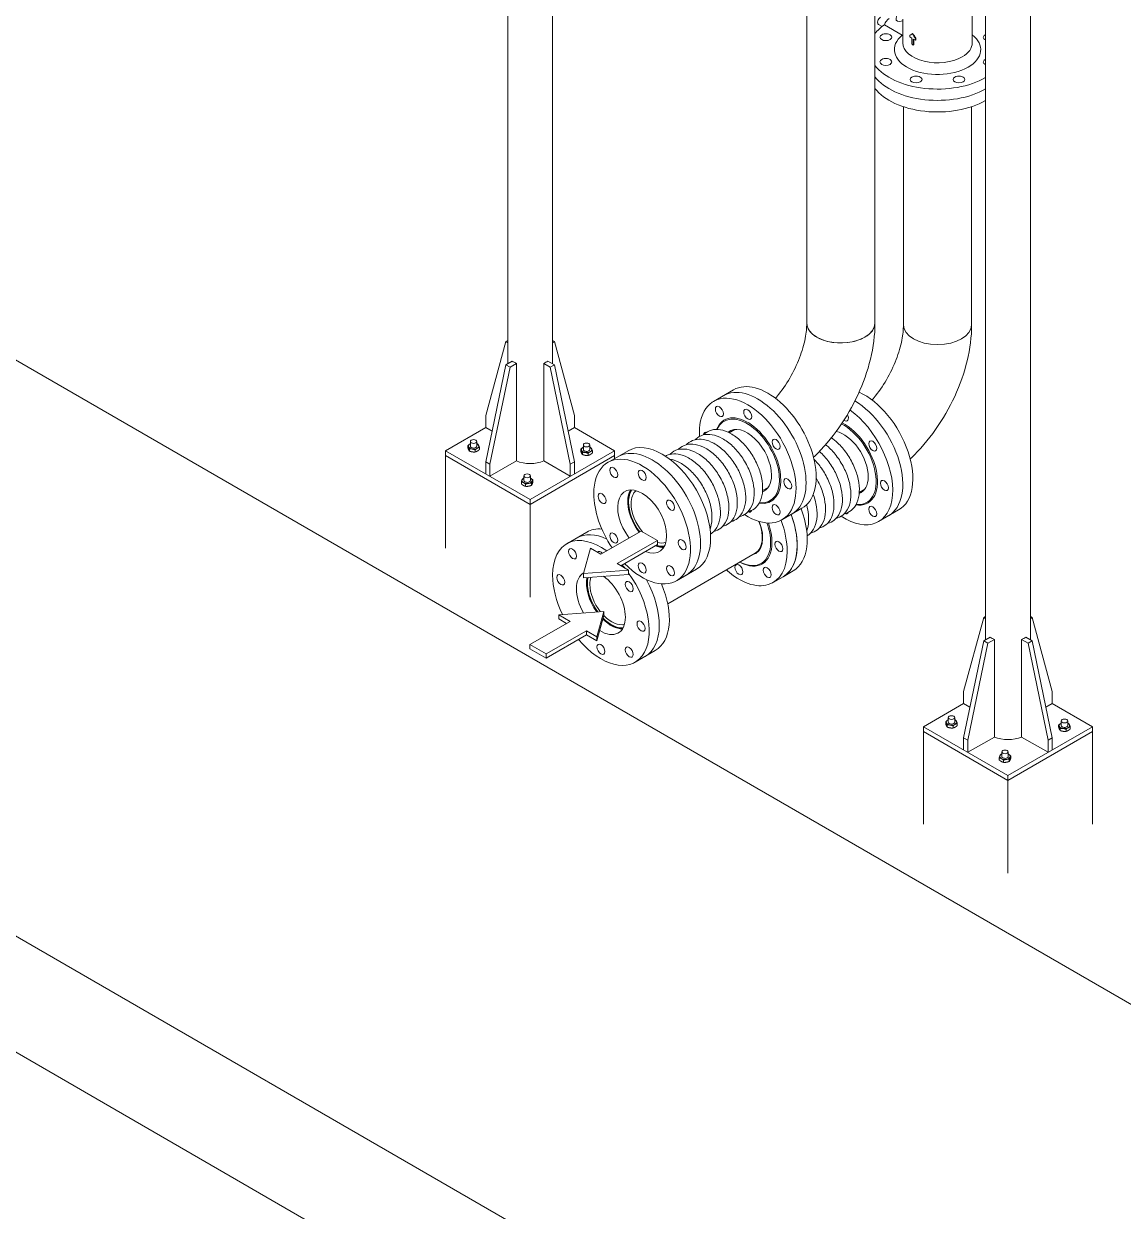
# Model space of a CAD drawing. Header units: millimetres. Extents: x -312439 to 477422, y -331570 to 212570.
# Drawn here: x 412781 to 413909, y 105990 to 107208 of the extents above; entities that cross this region are included whole.
import ezdxf

# ---------------------------------------------------------------- set-up
doc = ezdxf.new("R2010")
doc.units = ezdxf.units.MM

msp = doc.modelspace()

# ---------------------------------------------------------------- linework, layer by layer
at = {"color": 0, "linetype": 'Continuous', "lineweight": 0, "extrusion": (8.40036e-17, 0.816497, 0.57735)}
for p, q in [((411224.437, 107756.804), (414386.52, 105931.175)), ((413323.317, 107695.964), (413323.317, 106859.33)), ((413277.387, 107669.446), (413277.387, 106859.33)), ((413813.49, 107412.962), (413813.49, 106576.328)), ((413767.56, 107386.444), (413767.56, 106576.328)), ((413584.114, 107347.725), (413584.114, 106900.811)), ((413654.112, 107347.725), (413654.112, 106900.811)), ((413753.975, 107188.406), (413753.975, 107230.929)), ((413682.58, 107188.406), (413682.58, 107212.682)), ((413657.722, 107207.24), (413661.443, 107205.091)), ((413663.733, 107206.82), (413682.152, 107196.186)), ((413690.375, 107196.275), (413689.922, 107196.013)), ((413689.922, 107194.368), (413689.922, 107196.013)), ((413693.035, 107197.808), (413692.584, 107197.548)), ((413691.756, 107186.923), (413691.756, 107193.146)), ((413693.442, 107185.95), (413693.442, 107192.173)), ((413693.893, 107186.21), (413693.442, 107185.95)), ((413693.893, 107186.21), (413693.893, 107191.933)), ((413696.01, 107193.022), (413695.556, 107192.76)), ((413695.556, 107191.115), (413695.556, 107192.76)), ((413696.01, 107191.377), (413695.556, 107191.115)), ((413696.01, 107191.377), (413696.01, 107193.022)), ((413683.279, 106899.061), (413683.279, 107122.793)), ((413753.276, 106899.061), (413753.276, 107122.793)), ((413254.884, 106806.335), (413275.453, 106881.964)), ((413277.387, 106883.081), (413275.453, 106881.964)), ((413275.453, 106881.964), (413277.387, 106880.847)), ((413325.251, 106881.964), (413323.317, 106883.081)), ((413325.251, 106881.964), (413323.317, 106880.847)), ((413345.82, 106806.335), (413325.251, 106881.964)), ((413254.884, 106758.833), (413275.453, 106858.213)), ((413259.214, 106756.333), (413279.783, 106855.713)), ((413275.453, 106858.213), (413282.093, 106862.047)), ((413275.453, 106858.213), (413279.783, 106855.713)), ((413279.783, 106855.713), (413286.423, 106859.547)), ((413286.423, 106759.542), (413286.423, 106859.547)), ((413320.921, 106855.713), (413314.28, 106859.547)), ((413314.28, 106859.547), (413314.28, 106759.542)), ((413325.251, 106858.213), (413318.611, 106862.047)), ((413320.921, 106855.713), (413325.251, 106858.213)), ((413341.49, 106756.333), (413320.921, 106855.713)), ((413345.82, 106758.833), (413325.251, 106858.213)), ((413488.505, 106820.643), (413509.117, 106832.543)), ((413254.884, 106793.835), (413254.884, 106806.335)), ((413345.82, 106793.835), (413345.82, 106806.335)), ((413213.745, 106770.084), (413254.884, 106793.835)), ((413261.355, 106790.099), (413254.884, 106793.835)), ((413339.349, 106790.099), (413345.82, 106793.835)), ((413345.82, 106793.835), (413386.958, 106770.084)), ((413504.543, 106788.535), (413510.348, 106791.887)), ((413213.745, 106770.084), (413213.745, 106670.079)), ((413300.352, 106720.082), (413213.745, 106770.084)), ((413236.467, 106773.146), (413236.467, 106775.309)), ((413238.059, 106769.715), (413238.059, 106771.878)), ((413239.075, 106774.778), (413239.075, 106779.496)), ((413244.001, 106768.796), (413244.001, 106770.959)), ((413245.742, 106774.778), (413245.742, 106779.496)), ((413248.35, 106771.307), (413248.35, 106773.471)), ((413386.958, 106770.084), (413300.352, 106720.082)), ((413352.353, 106769.637), (413352.353, 106771.8)), ((413354.961, 106771.27), (413354.961, 106775.987)), ((413361.629, 106771.27), (413361.629, 106775.987)), ((413364.237, 106767.799), (413364.237, 106769.962)), ((413380.247, 106758.14), (413400.859, 106770.041)), ((413386.958, 106770.084), (413386.958, 106762.015)), ((413213.745, 106765.084), (413300.352, 106715.081)), ((413254.884, 106758.833), (413259.214, 106756.333)), ((413254.884, 106746.333), (413254.884, 106758.833)), ((413286.423, 106759.542), (413259.214, 106743.833)), ((413300.352, 106715.081), (413386.958, 106765.084)), ((413314.28, 106759.542), (413341.49, 106743.833)), ((413341.49, 106756.333), (413345.82, 106758.833)), ((413345.82, 106746.333), (413345.82, 106758.833)), ((413353.945, 106766.207), (413353.945, 106768.37)), ((413359.887, 106765.287), (413359.887, 106767.451)), ((413259.214, 106743.833), (413259.214, 106756.333)), ((413341.49, 106743.833), (413341.49, 106756.333)), ((413291.371, 106736.099), (413291.371, 106738.263)), ((413293.98, 106739.57), (413293.98, 106744.288)), ((413295.721, 106733.588), (413295.721, 106735.751)), ((413300.647, 106739.57), (413300.647, 106744.288)), ((413301.663, 106734.507), (413301.663, 106736.67)), ((413303.255, 106737.938), (413303.255, 106740.101)), ((413538.837, 106729.135), (413544.642, 106732.487)), ((413638.001, 106727.385), (413643.807, 106730.737)), ((413300.352, 106720.082), (413300.352, 106620.077)), ((413558.624, 106699.192), (413579.237, 106711.092)), ((413657.789, 106697.442), (413678.401, 106709.342)), ((411834.315, 106695.124), (413739.632, 105595.089)), ((413337.943, 106674.713), (413358.555, 106686.614)), ((413414.262, 106687.694), (413372.985, 106663.863)), ((413430.871, 106678.105), (413414.262, 106687.694)), ((413389.594, 106654.274), (413430.871, 106678.105)), ((413393.294, 106652.138), (413430.871, 106673.833)), ((413430.871, 106678.105), (413430.871, 106673.833)), ((413362.299, 106670.032), (413355.274, 106644.048)), ((413372.985, 106663.863), (413362.299, 106670.032)), ((413441.495, 106613.119), (413531.277, 106664.955)), ((413355.274, 106644.048), (413401.339, 106647.493)), ((413401.339, 106647.493), (413389.594, 106654.274)), ((413401.339, 106647.493), (413401.339, 106643.221)), ((413450.366, 106636.689), (413470.979, 106648.59)), ((413355.274, 106644.048), (413355.274, 106639.776)), ((413355.274, 106639.776), (413401.339, 106643.221)), ((413559.837, 106640.889), (413549.531, 106634.939)), ((413559.837, 106640.889), (413570.143, 106646.84)), ((413375.845, 106605.322), (413329.78, 106601.878)), ((413329.78, 106601.878), (413341.525, 106595.097)), ((413329.78, 106601.878), (413329.78, 106597.606)), ((413368.82, 106579.338), (413375.845, 106605.322)), ((413368.82, 106575.066), (413375.845, 106601.051)), ((413375.845, 106605.322), (413375.845, 106601.051)), ((413745.057, 106523.334), (413765.626, 106598.962)), ((413767.56, 106600.079), (413765.626, 106598.962)), ((413765.626, 106598.962), (413767.56, 106597.845)), ((413815.425, 106598.962), (413813.49, 106600.079)), ((413815.425, 106598.962), (413813.49, 106597.845)), ((413835.994, 106523.334), (413815.425, 106598.962)), ((413341.525, 106595.097), (413300.248, 106571.266)), ((413329.78, 106597.606), (413337.825, 106592.961)), ((413316.857, 106561.677), (413358.134, 106585.508)), ((413316.857, 106557.405), (413358.134, 106581.236)), ((413358.134, 106585.508), (413358.134, 106581.236)), ((413358.134, 106585.508), (413368.82, 106579.338)), ((413358.134, 106581.236), (413368.82, 106575.066)), ((413368.82, 106579.338), (413368.82, 106575.066)), ((413745.057, 106475.832), (413765.626, 106575.211)), ((413765.626, 106575.211), (413772.266, 106579.045)), ((413765.626, 106575.211), (413769.956, 106572.711)), ((413769.956, 106572.711), (413776.597, 106576.545)), ((413776.597, 106476.54), (413776.597, 106576.545)), ((413811.094, 106572.711), (413804.454, 106576.545)), ((413804.454, 106576.545), (413804.454, 106476.54)), ((413815.425, 106575.211), (413808.784, 106579.045)), ((413811.094, 106572.711), (413815.425, 106575.211)), ((413835.994, 106475.832), (413815.425, 106575.211)), ((412261.666, 106567.405), (413791.527, 105684.139)), ((413300.248, 106571.266), (413316.857, 106561.677)), ((413300.248, 106571.266), (413300.248, 106566.994)), ((413300.248, 106566.994), (413316.857, 106557.405)), ((413408.063, 106553.262), (413428.675, 106565.163)), ((413749.387, 106473.332), (413769.956, 106572.711)), ((413831.663, 106473.332), (413811.094, 106572.711)), ((413316.857, 106561.677), (413316.857, 106557.405)), ((413745.057, 106510.833), (413745.057, 106523.334)), ((413835.994, 106510.833), (413835.994, 106523.334)), ((413703.919, 106487.082), (413745.057, 106510.833)), ((413751.528, 106507.097), (413745.057, 106510.833)), ((413829.522, 106507.097), (413835.994, 106510.833)), ((413835.994, 106510.833), (413877.132, 106487.082)), ((413726.64, 106490.144), (413726.64, 106492.307)), ((413729.248, 106491.777), (413729.248, 106496.494)), ((413735.916, 106491.777), (413735.916, 106496.494)), ((413738.524, 106488.306), (413738.524, 106490.469)), ((413845.135, 106488.268), (413845.135, 106492.986)), ((413851.802, 106488.268), (413851.802, 106492.986)), ((413703.919, 106487.082), (413703.919, 106387.078)), ((413790.525, 106437.08), (413703.919, 106487.082)), ((413703.919, 106482.082), (413790.525, 106432.08)), ((413728.232, 106486.714), (413728.232, 106488.877)), ((413734.174, 106485.794), (413734.174, 106487.957)), ((413877.132, 106487.082), (413790.525, 106437.08)), ((413790.525, 106432.08), (413877.132, 106482.082)), ((413842.527, 106486.636), (413842.527, 106488.799)), ((413844.119, 106483.205), (413844.119, 106485.368)), ((413850.061, 106482.286), (413850.061, 106484.449)), ((413854.411, 106484.797), (413854.411, 106486.96)), ((413877.132, 106487.082), (413877.132, 106387.078)), ((413745.057, 106475.832), (413749.387, 106473.332)), ((413745.057, 106463.331), (413745.057, 106475.832)), ((413776.597, 106476.54), (413749.387, 106460.831)), ((413749.387, 106460.831), (413749.387, 106473.332)), ((413804.454, 106476.54), (413831.663, 106460.831)), ((413831.663, 106473.332), (413835.994, 106475.832)), ((413831.663, 106460.831), (413831.663, 106473.332)), ((413835.994, 106463.331), (413835.994, 106475.832)), ((413781.545, 106453.098), (413781.545, 106455.261)), ((413784.153, 106456.569), (413784.153, 106461.286)), ((413785.895, 106450.586), (413785.895, 106452.75)), ((413790.82, 106456.569), (413790.82, 106461.286)), ((413791.836, 106451.506), (413791.836, 106453.669)), ((413793.429, 106454.936), (413793.429, 106457.099)), ((413790.525, 106437.08), (413790.525, 106337.075))]:
    msp.add_line(p, q, dxfattribs=at)
at = {"color": 0, "linetype": 'Continuous', "lineweight": 0}
for centre, major_axis, ratio, start_param, end_param in [((413711.446, 107239.428), (-35.275, -28.356), 0.21132487, 5.36354616, 6.74707599), ((413659.906, 107211.021), (-2.183, -3.782), 0.57735027, 3.92699082, 6.28318531), ((413718.277, 107181.38), (-70.12, 0), 0.57735027, 5.6036743, 5.86811241), ((413665.274, 107194.056), (6.056, 0), 0.57735027, 2.35619449, 5.49778714), ((413665.274, 107194.056), (6.056, 0), 0.57735027, 5.49778714, 8.6393798), ((413718.277, 107181.38), (-44.303, 0), 0.57735027, 5.66585544, 8.6393798), ((413718.277, 107212.382), (36.335, 20.964), 0.00028422, 3.81692789, 3.9267981), ((413718.277, 107212.382), (35.697, 20.596), 0.00028422, 3.81495725, 3.92679759), ((413718.277, 107212.38), (-25.697, 44.479), 0.57753972, 1.5706034, 1.68047326), ((413718.277, 107212.38), (-25.246, 43.699), 0.57753972, 1.57060288, 1.68244285), ((413718.277, 107181.38), (-44.303, 0), 0.57735027, 2.35619449, 3.77543915), ((413771.281, 107194.056), (6.056, 0), 0.57735027, 2.35619449, 4.05072189), ((413771.281, 107194.056), (6.056, 0), 0.57735027, 2.23246342, 2.35619449), ((413718.277, 107188.406), (-35.697, 0), 0.57735027, 0, 2.35619449), ((413718.277, 107207.485), (36.335, 0), 0.57735027, 3.81709188, 3.89417925), ((413718.277, 107201.262), (36.335, 0), 0.57735027, 3.89417925, 3.95980239), ((413718.277, 107207.485), (36.335, 0), 0.57735027, 3.95980239, 4.03683195), ((413718.277, 107188.406), (-35.697, 0), 0.57735027, 2.35619449, 3.14159265), ((413665.274, 107168.704), (6.056, 0), 0.57735027, 2.35619449, 5.49778714), ((413665.274, 107168.704), (6.056, 0), 0.57735027, 5.49778714, 8.6393798), ((413771.281, 107168.704), (6.056, 0), 0.57735027, 2.35619449, 4.05072189), ((413771.281, 107168.704), (6.056, 0), 0.57735027, 2.23246342, 2.35619449), ((413718.277, 107181.38), (-70.12, 0), 0.57735027, 0.4150729, 2.35017387), ((413718.277, 107169.773), (70.12, 0), 0.57735027, 3.55666556, 5.49176652), ((413718.277, 107169.773), (-70.12, 0), 0.57735027, 0.4150729, 2.35017387), ((413696.323, 107150.778), (6.056, 0), 0.57735027, 2.35619449, 5.49778714), ((413696.323, 107150.778), (6.056, 0), 0.57735027, 5.49778714, 8.6393798), ((413740.232, 107150.778), (6.056, 0), 0.57735027, 2.35619449, 5.49778714), ((413740.232, 107150.778), (6.056, 0), 0.57735027, 5.49778714, 8.6393798), ((413718.277, 107157.873), (-70.12, 0), 0.57735027, 0.4150729, 2.35017387), ((413619.113, 106900.811), (-34.999, 0), 0.57735027, 0, 3.14159265), ((413619.113, 106900.811), (34.999, 0), 0.57735027, 3.14159265, 5.49778714), ((413619.113, 106900.811), (34.999, 0), 0.57735027, 5.49778714, 6.28318531), ((413718.277, 106899.061), (-34.999, 0), 0.57735027, 0, 3.14159265), ((413300.352, 106870.088), (22.965, 0), 0.57735027, 3.79325923, 4.06072241), ((413300.352, 106870.088), (-22.965, 0), 0.57735027, 2.2224629, 2.48992608), ((413544.177, 106771.818), (-35.06, 60.726), 0.57735027, 3.14159265, 6.28318531), ((413533.871, 106765.868), (-35.06, 60.726), 0.57735027, 3.14159265, 6.28318531), ((413643.341, 106770.068), (-35.06, 60.726), 0.57735027, 3.14159265, 5.60831077), ((413523.564, 106759.917), (35.06, -60.726), 0.57735027, 5.43224279, 10.21017612), ((413633.035, 106764.118), (-35.06, 60.726), 0.57735027, 3.14159265, 5.48697195), ((413523.564, 106759.917), (-24.037, 41.633), 0.57735027, 2.70889414, 6.71588382), ((413522.872, 106759.517), (23.547, -40.784), 0.57735027, 5.88675469, 9.82120858), ((413622.729, 106758.167), (35.06, -60.726), 0.57735027, 5.43224279, 8.52170688), ((413622.729, 106805.669), (-2.909, 5.038), 0.57735027, 2.23836817, 4.643796), ((413522.872, 106759.517), (-17.76, 30.761), 0.57735027, 3.92699082, 6.38477639), ((413622.036, 106757.767), (23.547, -40.784), 0.57735027, 5.88675469, 8.70799221), ((413622.729, 106758.167), (-24.037, 41.633), 0.57735027, 2.70889414, 5.56254266), ((413523.564, 106759.917), (35.06, -60.726), 0.57735027, 3.92699082, 3.99253517), ((413482.426, 106783.668), (2.909, -5.038), 0.57735027, 3.14159265, 3.81735388), ((413482.426, 106783.668), (2.909, -5.038), 0.57735027, 2.65584849, 3.14159265), ((413622.036, 106757.767), (-17.76, 30.761), 0.57735027, 3.92699082, 5.80828858), ((413242.409, 106774.778), (5.327, 0), 0.57735027, 2.35619449, 3.40339204), ((413242.409, 106774.778), (5.327, 0), 0.57735027, 3.40339204, 4.45058959), ((413242.409, 106774.778), (5.327, 0), 0.57735027, 2.24694203, 2.35619449), ((413242.409, 106774.778), (-3.334, 0), 0.57735027, 0, 3.14159265), ((413242.409, 106774.778), (5.327, 0), 0.57735027, 4.45058959, 5.49778714), ((413242.409, 106774.778), (5.327, 0), 0.57735027, 0.26179939, 0.89465062), ((413242.409, 106774.778), (5.327, 0), 0.57735027, 5.49778714, 6.54498469), ((413358.295, 106771.27), (-5.327, 0), 0.57735027, 5.49778714, 6.54498469), ((413358.295, 106771.27), (-5.327, 0), 0.57735027, 0.26179939, 1.30899694), ((413358.295, 106771.27), (-5.327, 0), 0.57735027, 5.38853468, 5.49778714), ((413358.295, 106771.27), (3.334, 0), 0.57735027, 3.14159265, 5.49778714), ((413358.295, 106771.27), (3.334, 0), 0.57735027, 5.49778714, 6.28318531), ((413358.295, 106771.27), (-5.327, 0), 0.57735027, 3.40339204, 4.03624328), ((413358.295, 106771.27), (-5.327, 0), 0.57735027, 2.35619449, 3.40339204), ((413425.613, 106703.365), (-35.06, 60.726), 0.57735027, 3.14159265, 6.28318531), ((413435.919, 106709.315), (35.06, -60.726), 0.57735027, 0, 3.14159265), ((413300.352, 106770.084), (-22.965, 0), 0.57735027, 0.91912975, 2.2224629), ((413358.295, 106771.27), (-5.327, 0), 0.57735027, 1.30899694, 2.35619449), ((413415.306, 106697.415), (-35.06, 60.726), 0.57735027, 1.98475324, 7.06858347), ((413522.872, 106759.517), (-17.76, 30.761), 0.57735027, 3.04000157, 3.92699082), ((413297.313, 106739.57), (5.327, 0), 0.57735027, 2.87979327, 3.92699082), ((413297.313, 106739.57), (5.327, 0), 0.57735027, 2.24694203, 2.87979327), ((413297.313, 106739.57), (5.327, 0), 0.57735027, 3.92699082, 4.97418837), ((413297.313, 106739.57), (3.334, 0), 0.57735027, 3.14159265, 3.92699082), ((413297.313, 106739.57), (3.334, 0), 0.57735027, 3.92699082, 6.28318531), ((413297.313, 106739.57), (5.327, 0), 0.57735027, 4.97418837, 6.02138592), ((413297.313, 106739.57), (5.327, 0), 0.57735027, 0.78539816, 0.89465062), ((413297.313, 106739.57), (5.327, 0), 0.57735027, 6.02138592, 7.06858347), ((413415.306, 106697.415), (-17.76, 30.761), 0.57735027, 3.92699082, 8.07816402), ((413622.036, 106757.767), (-17.76, 30.761), 0.57735027, 3.04000157, 3.92699082), ((413415.306, 106697.415), (-35.06, 60.726), 0.57735027, 0.78539816, 1.68364652), ((413425.613, 106703.365), (-17.76, 30.761), 0.57735027, 0.29439153, 1.79497871), ((413426.305, 106703.765), (-17.76, 30.761), 0.57735027, 0.31483965, 1.09330482), ((413425.613, 106703.365), (-17.147, 29.7), 0.57735027, 0.24240557, 0.78539816), ((413425.613, 106703.365), (-15.31, 26.518), 0.57735027, 0.07997045, 0.78539816), ((413425.613, 106703.365), (-17.147, 29.7), 0.57735027, 0.78539816, 1.80312977), ((413425.613, 106703.365), (-15.31, 26.518), 0.57735027, 0.78539816, 1.88042888), ((413523.564, 106712.415), (2.909, -5.038), 0.57735027, 5.60742409, 6.76892947), ((413535.083, 106707.565), (35.06, -60.726), 0.57735027, 0, 1.29607513), ((413513.778, 106695.264), (17.76, -30.761), 0.57735027, 6.11177289, 7.60061616), ((413513.778, 106695.264), (17.499, -30.31), 0.57735027, 0, 1.32194398), ((413514.471, 106695.664), (35.06, -60.726), 0.57735027, 0.78539816, 1.29641307), ((413524.777, 106701.615), (-35.06, 60.726), 0.57735027, 3.14159265, 4.43766778), ((413524.777, 106701.615), (-35.06, 60.726), 0.57735027, 3.92699082, 4.43766778), ((413622.729, 106710.665), (2.909, -5.038), 0.57735027, 5.60742409, 6.76892947), ((413383.309, 106619.938), (-35.06, 60.726), 0.57735027, 5.58596448, 6.28318531), ((413393.615, 106625.888), (-35.06, 60.726), 0.57735027, 5.90648512, 6.28318531), ((413513.778, 106695.264), (23.547, -40.784), 0.57735027, 0.78539816, 1.26618072), ((413514.471, 106695.664), (24.037, -41.633), 0.57735027, 0.78539816, 1.25490625), ((413373.003, 106613.988), (-35.06, 60.726), 0.57735027, 5.37618415, 7.06858347), ((413415.306, 106697.415), (-17.76, 30.761), 0.57735027, 2.48826855, 3.92699082), ((413425.613, 106703.365), (-17.76, 30.761), 0.57735027, 2.48826855, 2.84720112), ((413426.305, 106703.765), (-17.76, 30.761), 0.57735027, 2.48826855, 2.82675301), ((413425.613, 106703.365), (-17.147, 29.7), 0.57735027, 2.53646109, 2.89918708), ((413425.613, 106703.365), (-15.31, 26.518), 0.57735027, 2.60149813, 3.0616222), ((413514.471, 106695.664), (24.037, -41.633), 0.57735027, 5.52782631, 7.06858347), ((413513.778, 106695.264), (23.547, -40.784), 0.57735027, 5.55018906, 7.06858347), ((413524.777, 106701.615), (-15.31, 26.518), 0.57735027, 2.99513912, 3.02262967), ((413524.777, 106701.615), (-35.06, 60.726), 0.57735027, 3.14159265, 3.92699082), ((413373.003, 106661.49), (-2.909, 5.038), 0.57735027, 5.07496729, 6.54804929), ((413514.471, 106695.664), (35.06, -60.726), 0.57735027, 5.23497958, 7.06858347), ((413524.777, 106701.615), (-17.76, 30.761), 0.57735027, 2.80194634, 2.82675301), ((413524.777, 106701.615), (-17.147, 29.7), 0.57735027, 2.84905809, 2.87437228), ((413373.003, 106613.988), (-35.06, 60.726), 0.57735027, 4.98414079, 5.04497268), ((413373.003, 106613.988), (-35.06, 60.726), 0.57735027, 0.78539816, 1.43494012), ((413373.003, 106613.988), (-17.76, 30.761), 0.57735027, 6.26867251, 7.85250517), ((413373.003, 106613.988), (-35.06, 60.726), 0.57735027, 1.87389948, 4.88945374), ((413383.309, 106619.938), (-17.76, 30.761), 0.57735027, 0.58060619, 1.73522656), ((413384.002, 106620.338), (-17.76, 30.761), 0.57735027, 0.59441568, 1.74679), ((413383.868, 106620.261), (-17.499, 30.31), 0.57735027, 0.57896987, 0.78539816), ((413383.868, 106620.261), (-15.656, 27.117), 0.57735027, 0.47018946, 0.78539816), ((413373.003, 106613.988), (-17.76, 30.761), 0.57735027, 3.92699082, 5.39221551), ((413383.309, 106619.938), (-35.06, 60.726), 0.57735027, 3.14159265, 4.67447167), ((413383.868, 106620.261), (-17.499, 30.31), 0.57735027, 0.78539816, 1.75166157), ((413383.868, 106620.261), (-15.656, 27.117), 0.57735027, 0.78539816, 1.80970024), ((413393.615, 106625.888), (-35.06, 60.726), 0.57735027, 3.14159265, 4.50984481), ((413373.003, 106613.988), (-17.76, 30.761), 0.57735027, 2.30483064, 3.92699082), ((413383.868, 106620.261), (-15.656, 27.117), 0.57735027, 1.98537936, 3.00073333), ((413383.309, 106619.938), (-17.76, 30.761), 0.57735027, 2.01398128, 2.84720112), ((413384.002, 106620.338), (-17.76, 30.761), 0.57735027, 1.99446469, 2.82675301), ((413383.868, 106620.261), (-17.499, 30.31), 0.57735027, 1.99682497, 2.85120829), ((413790.525, 106587.087), (22.965, 0), 0.57735027, 3.79325923, 4.06072241), ((413790.525, 106587.087), (-22.965, 0), 0.57735027, 2.2224629, 2.48992608), ((413732.582, 106491.777), (5.327, 0), 0.57735027, 2.35619449, 3.40339204), ((413732.582, 106491.777), (5.327, 0), 0.57735027, 3.40339204, 4.45058959), ((413732.582, 106491.777), (5.327, 0), 0.57735027, 2.24694203, 2.35619449), ((413732.582, 106491.777), (-3.334, 0), 0.57735027, 0, 3.14159265), ((413732.582, 106491.777), (5.327, 0), 0.57735027, 4.45058959, 5.49778714), ((413732.582, 106491.777), (5.327, 0), 0.57735027, 0.26179939, 0.89465062), ((413732.582, 106491.777), (5.327, 0), 0.57735027, 5.49778714, 6.54498469), ((413848.469, 106488.268), (-5.327, 0), 0.57735027, 5.49778714, 6.54498469), ((413848.469, 106488.268), (-5.327, 0), 0.57735027, 5.38853468, 5.49778714), ((413848.469, 106488.268), (-5.327, 0), 0.57735027, 3.40339204, 4.03624328), ((413848.469, 106488.268), (-5.327, 0), 0.57735027, 0.26179939, 1.30899694), ((413848.469, 106488.268), (3.334, 0), 0.57735027, 3.14159265, 5.49778714), ((413848.469, 106488.268), (-5.327, 0), 0.57735027, 1.30899694, 2.35619449), ((413848.469, 106488.268), (3.334, 0), 0.57735027, 5.49778714, 6.28318531), ((413848.469, 106488.268), (-5.327, 0), 0.57735027, 2.35619449, 3.40339204), ((413790.525, 106487.082), (-22.965, 0), 0.57735027, 0.91912975, 2.2224629), ((413787.487, 106456.569), (5.327, 0), 0.57735027, 2.87979327, 3.92699082), ((413787.487, 106456.569), (5.327, 0), 0.57735027, 2.24694203, 2.87979327), ((413787.487, 106456.569), (5.327, 0), 0.57735027, 3.92699082, 4.97418837), ((413787.487, 106456.569), (3.334, 0), 0.57735027, 3.14159265, 3.92699082), ((413787.487, 106456.569), (3.334, 0), 0.57735027, 3.92699082, 6.28318531), ((413787.487, 106456.569), (5.327, 0), 0.57735027, 4.97418837, 6.02138592), ((413787.487, 106456.569), (5.327, 0), 0.57735027, 0.78539816, 0.89465062), ((413787.487, 106456.569), (5.327, 0), 0.57735027, 6.02138592, 7.06858347)]:
    msp.add_ellipse(centre, major_axis=major_axis, ratio=ratio, start_param=start_param, end_param=end_param, dxfattribs=at)
for centre, major_axis in [((413494.475, 106810.301), (2.909, -5.038)), ((413523.564, 106807.42), (-2.909, 5.038)), ((413242.409, 106779.496), (-3.334, 0)), ((413552.653, 106776.712), (-2.909, 5.038)), ((413358.295, 106775.987), (3.334, 0)), ((413651.818, 106774.962), (-2.909, 5.038)), ((413297.313, 106744.288), (3.334, 0)), ((413386.217, 106747.798), (2.909, -5.038)), ((413415.306, 106744.917), (-2.909, 5.038)), ((413564.703, 106736.166), (-2.909, 5.038)), ((413663.867, 106734.416), (-2.909, 5.038)), ((413374.168, 106721.166), (2.909, -5.038)), ((413444.395, 106714.209), (-2.909, 5.038)), ((413552.653, 106709.534), (-2.909, 5.038)), ((413651.818, 106707.784), (-2.909, 5.038)), ((413386.217, 106680.62), (2.909, -5.038)), ((413456.444, 106673.664), (-2.909, 5.038)), ((413555.609, 106671.913), (-2.909, 5.038)), ((413343.914, 106664.372), (2.909, -5.038)), ((413415.306, 106649.912), (2.909, -5.038)), ((413444.395, 106647.031), (-2.909, 5.038)), ((413514.471, 106648.162), (-2.909, 5.038)), ((413543.56, 106645.281), (-2.909, 5.038)), ((413331.865, 106637.739), (2.909, -5.038)), ((413402.092, 106630.782), (-2.909, 5.038)), ((413414.141, 106590.237), (-2.909, 5.038)), ((413373.003, 106566.486), (2.909, -5.038)), ((413402.092, 106563.604), (-2.909, 5.038)), ((413732.582, 106496.494), (-3.334, 0)), ((413848.469, 106492.986), (3.334, 0)), ((413787.487, 106461.286), (3.334, 0))]:
    msp.add_ellipse(centre, major_axis=major_axis, ratio=0.57735027, dxfattribs=at)
for points, knots in [([(413668.695, 107213.233), (413668.566, 107213.159), (413668.436, 107213.078), (413668.18, 107212.91), (413668.053, 107212.821), (413667.676, 107212.542), (413667.43, 107212.338), (413666.947, 107211.898), (413666.711, 107211.662), (413666.248, 107211.153), (413666.026, 107210.887), (413665.601, 107210.331), (413665.397, 107210.042), (413665.105, 107209.591), (413665.01, 107209.438), (413664.824, 107209.126), (413664.733, 107208.967), (413664.295, 107208.166), (413663.991, 107207.503), (413663.733, 107206.82)], [0.0136731617, 0.0136731617, 0.0136731617, 0.0136731617, 0.0145264761, 0.0145264761, 0.0153797904, 0.0153797904, 0.0170864192, 0.0170864192, 0.0187930479, 0.0187930479, 0.0204996767, 0.0204996767, 0.0222063054, 0.0222063054, 0.0230596198, 0.0230596198, 0.0239129342, 0.0239129342, 0.0273261917, 0.0273261917, 0.0273261917, 0.0273261917]), ([(413552.021, 106823.82), (413552.65, 106824.553), (413553.274, 106825.298), (413558.536, 106831.715), (413562.912, 106838.018), (413570.677, 106851.346), (413574.051, 106858.379), (413579.353, 106872.198), (413581.297, 106878.985), (413583.615, 106890.975), (413584.114, 106896.264), (413584.114, 106900.811)], [2.04221481, 2.04221481, 2.04221481, 2.04221481, 2.07840546, 2.07840546, 2.34935437, 2.34935437, 2.62419332, 2.62419332, 2.8954114, 2.8954114, 3.14159265, 3.14159265, 3.14159265, 3.14159265]), ([(413591.041, 106763.457), (413591.345, 106763.742), (413591.649, 106764.029), (413601.122, 106773.053), (413609.568, 106782.933), (413624.63, 106804.265), (413631.24, 106815.714), (413642.182, 106839.423), (413646.516, 106851.678), (413652.475, 106876.297), (413654.112, 106888.66), (413654.112, 106900.811)], [1.87458818, 1.87458818, 1.87458818, 1.87458818, 1.88495559, 1.88495559, 2.19911486, 2.19911486, 2.51327412, 2.51327412, 2.82743339, 2.82743339, 3.14159265, 3.14159265, 3.14159265, 3.14159265]), ([(413651.186, 106822.07), (413651.814, 106822.803), (413652.439, 106823.548), (413657.7, 106829.965), (413662.076, 106836.268), (413669.842, 106849.596), (413673.215, 106856.629), (413678.517, 106870.448), (413680.462, 106877.234), (413682.779, 106889.224), (413683.279, 106894.513), (413683.279, 106899.061)], [2.04221481, 2.04221481, 2.04221481, 2.04221481, 2.07840546, 2.07840546, 2.34935437, 2.34935437, 2.62419332, 2.62419332, 2.8954114, 2.8954114, 3.14159265, 3.14159265, 3.14159265, 3.14159265]), ([(413690.205, 106761.707), (413690.51, 106761.992), (413690.813, 106762.279), (413700.286, 106771.303), (413708.733, 106781.183), (413723.794, 106802.515), (413730.404, 106813.964), (413741.347, 106837.673), (413745.68, 106849.928), (413751.64, 106874.547), (413753.276, 106886.91), (413753.276, 106899.061)], [1.87458818, 1.87458818, 1.87458818, 1.87458818, 1.88495559, 1.88495559, 2.19911486, 2.19911486, 2.51327412, 2.51327412, 2.82743339, 2.82743339, 3.14159265, 3.14159265, 3.14159265, 3.14159265]), ([(413460.89, 106776.291), (413461.118, 106776.53), (413461.352, 106776.761), (413463.733, 106778.998), (413466.333, 106780.439), (413472.042, 106781.959), (413475.138, 106782.041), (413481.76, 106780.925), (413485.307, 106779.61), (413492.434, 106775.672), (413496.011, 106772.999), (413502.75, 106766.62), (413505.912, 106762.915), (413511.517, 106754.862), (413513.963, 106750.518), (413517.914, 106741.599), (413519.42, 106737.026), (413521.328, 106728.068), (413521.727, 106723.684), (413521.312, 106715.53), (413520.498, 106711.755), (413517.658, 106705.364), (413515.676, 106702.699), (413511.189, 106699.17), (413508.885, 106698.058), (413506.408, 106697.453)], [0.61845881, 0.61845881, 0.61845881, 0.61845881, 0.65076215, 0.65076215, 0.93982223, 0.93982223, 1.23042565, 1.23042565, 1.54931557, 1.54931557, 1.88033589, 1.88033589, 2.21058834, 2.21058834, 2.5393197, 2.5393197, 2.86815134, 2.86815134, 3.19862212, 3.19862212, 3.52929763, 3.52929763, 3.84415292, 3.84415292, 4.09393017, 4.09393017, 4.09393017, 4.09393017]), ([(413469.551, 106781.292), (413469.779, 106781.53), (413470.013, 106781.762), (413472.394, 106783.998), (413474.993, 106785.439), (413480.702, 106786.959), (413483.798, 106787.041), (413490.421, 106785.925), (413493.968, 106784.61), (413501.095, 106780.672), (413504.672, 106777.999), (413511.411, 106771.62), (413514.572, 106767.916), (413520.177, 106759.863), (413522.623, 106755.518), (413526.575, 106746.599), (413528.08, 106742.026), (413529.989, 106733.068), (413530.387, 106728.684), (413529.972, 106720.53), (413529.158, 106716.755), (413526.318, 106710.364), (413524.336, 106707.699), (413519.849, 106704.171), (413517.546, 106703.058), (413515.068, 106702.453)], [0.61845881, 0.61845881, 0.61845881, 0.61845881, 0.65076215, 0.65076215, 0.93982223, 0.93982223, 1.23042565, 1.23042565, 1.54931557, 1.54931557, 1.88033589, 1.88033589, 2.21058834, 2.21058834, 2.5393197, 2.5393197, 2.86815134, 2.86815134, 3.19862212, 3.19862212, 3.52929763, 3.52929763, 3.84415292, 3.84415292, 4.09393017, 4.09393017, 4.09393017, 4.09393017]), ([(413478.049, 106786.251), (413478.297, 106786.513), (413478.553, 106786.768), (413480.961, 106789.028), (413483.566, 106790.473), (413489.284, 106792), (413492.383, 106792.085), (413499.014, 106790.977), (413502.567, 106789.664), (413509.708, 106785.729), (413513.293, 106783.054), (413520.047, 106776.669), (413523.216, 106772.961), (413528.833, 106764.897), (413531.285, 106760.547), (413535.246, 106751.615), (413536.755, 106747.034), (413538.669, 106738.059), (413539.07, 106733.665), (413538.654, 106725.49), (413537.838, 106721.704), (413534.988, 106715.293), (413533, 106712.62), (413528.474, 106709.06), (413526.131, 106707.936), (413523.612, 106707.333)], [0.61571029, 0.61571029, 0.61571029, 0.61571029, 0.65093684, 0.65093684, 0.93937518, 0.93937518, 1.22935534, 1.22935534, 1.54809149, 1.54809149, 1.87934221, 1.87934221, 2.20983757, 2.20983757, 2.53877458, 2.53877458, 2.86781062, 2.86781062, 3.1985205, 3.1985205, 3.52942601, 3.52942601, 3.84411445, 3.84411445, 4.09667869, 4.09667869, 4.09667869, 4.09667869]), ([(413609.406, 106783.378), (413611.604, 106781.842), (413613.76, 106780.073), (413619.212, 106774.919), (413622.38, 106771.211), (413627.998, 106763.147), (413630.449, 106758.797), (413634.41, 106749.865), (413635.919, 106745.284), (413637.833, 106736.308), (413638.234, 106731.915), (413637.819, 106723.74), (413637.003, 106719.954), (413634.153, 106713.543), (413632.165, 106710.87), (413627.638, 106707.31), (413625.296, 106706.186), (413622.777, 106705.583)], [1.67568788, 1.67568788, 1.67568788, 1.67568788, 1.87934221, 1.87934221, 2.20983757, 2.20983757, 2.53877458, 2.53877458, 2.86781062, 2.86781062, 3.1985205, 3.1985205, 3.52942601, 3.52942601, 3.84411445, 3.84411445, 4.09667869, 4.09667869, 4.09667869, 4.09667869]), ([(413443.569, 106766.291), (413443.797, 106766.529), (413444.031, 106766.761), (413446.412, 106768.997), (413449.011, 106770.438), (413454.72, 106771.958), (413457.816, 106772.04), (413464.439, 106770.925), (413467.986, 106769.609), (413475.113, 106765.672), (413478.69, 106762.999), (413485.429, 106756.619), (413488.59, 106752.915), (413494.195, 106744.862), (413496.641, 106740.518), (413500.593, 106731.599), (413502.098, 106727.026), (413504.007, 106718.067), (413504.405, 106713.684), (413503.99, 106705.529), (413503.177, 106701.754), (413500.336, 106695.363), (413498.354, 106692.699), (413493.867, 106689.17), (413491.564, 106688.058), (413489.086, 106687.452)], [0.61845881, 0.61845881, 0.61845881, 0.61845881, 0.65076215, 0.65076215, 0.93982223, 0.93982223, 1.23042565, 1.23042565, 1.54931557, 1.54931557, 1.88033589, 1.88033589, 2.21058834, 2.21058834, 2.5393197, 2.5393197, 2.86815134, 2.86815134, 3.19862212, 3.19862212, 3.52929763, 3.52929763, 3.84415292, 3.84415292, 4.09393017, 4.09393017, 4.09393017, 4.09393017]), ([(413452.229, 106771.291), (413452.458, 106771.529), (413452.691, 106771.761), (413455.072, 106773.997), (413457.672, 106775.439), (413463.381, 106776.959), (413466.477, 106777.04), (413473.099, 106775.925), (413476.647, 106774.61), (413483.773, 106770.672), (413487.351, 106767.999), (413494.09, 106761.619), (413497.251, 106757.915), (413502.856, 106749.862), (413505.302, 106745.518), (413509.254, 106736.599), (413510.759, 106732.026), (413512.667, 106723.067), (413513.066, 106718.684), (413512.651, 106710.53), (413511.837, 106706.755), (413508.997, 106700.363), (413507.015, 106697.699), (413502.528, 106694.17), (413500.225, 106693.058), (413497.747, 106692.453)], [0.61845881, 0.61845881, 0.61845881, 0.61845881, 0.65076215, 0.65076215, 0.93982223, 0.93982223, 1.23042565, 1.23042565, 1.54931557, 1.54931557, 1.88033589, 1.88033589, 2.21058834, 2.21058834, 2.5393197, 2.5393197, 2.86815134, 2.86815134, 3.19862212, 3.19862212, 3.52929763, 3.52929763, 3.84415292, 3.84415292, 4.09393017, 4.09393017, 4.09393017, 4.09393017]), ([(413597.081, 106769.401), (413597.575, 106768.963), (413598.064, 106768.515), (413601.915, 106764.869), (413605.076, 106761.165), (413610.681, 106753.112), (413613.127, 106748.768), (413617.079, 106739.849), (413618.584, 106735.276), (413620.492, 106726.318), (413620.891, 106721.934), (413620.476, 106713.78), (413619.662, 106710.005), (413616.822, 106703.614), (413614.84, 106700.949), (413610.353, 106697.42), (413608.05, 106696.308), (413605.572, 106695.703)], [1.83272708, 1.83272708, 1.83272708, 1.83272708, 1.88033589, 1.88033589, 2.21058834, 2.21058834, 2.5393197, 2.5393197, 2.86815134, 2.86815134, 3.19862212, 3.19862212, 3.52929763, 3.52929763, 3.84415292, 3.84415292, 4.09393017, 4.09393017, 4.09393017, 4.09393017]), ([(413603.471, 106776.315), (413604.739, 106775.301), (413605.988, 106774.212), (413610.575, 106769.87), (413613.737, 106766.165), (413619.342, 106758.113), (413621.788, 106753.768), (413625.74, 106744.849), (413627.245, 106740.276), (413629.153, 106731.318), (413629.552, 106726.934), (413629.137, 106718.78), (413628.323, 106715.005), (413625.483, 106708.614), (413623.501, 106705.949), (413619.014, 106702.42), (413616.71, 106701.308), (413614.233, 106700.703)], [1.76043714, 1.76043714, 1.76043714, 1.76043714, 1.88033589, 1.88033589, 2.21058834, 2.21058834, 2.5393197, 2.5393197, 2.86815134, 2.86815134, 3.19862212, 3.19862212, 3.52929763, 3.52929763, 3.84415292, 3.84415292, 4.09393017, 4.09393017, 4.09393017, 4.09393017]), ([(413439.158, 106764.575), (413440.426, 106765.277), (413441.782, 106765.819), (413446.06, 106766.958), (413449.156, 106767.04), (413455.778, 106765.925), (413459.326, 106764.609), (413466.452, 106760.671), (413470.029, 106757.998), (413476.768, 106751.619), (413479.93, 106747.915), (413485.535, 106739.862), (413487.981, 106735.517), (413491.933, 106726.598), (413493.438, 106722.026), (413495.346, 106713.067), (413495.745, 106708.683), (413495.33, 106700.529), (413494.516, 106696.754), (413491.676, 106690.363), (413489.694, 106687.699), (413486.618, 106685.28), (413486.018, 106684.865), (413485.395, 106684.49)], [0.79606038, 0.79606038, 0.79606038, 0.79606038, 0.93982223, 0.93982223, 1.23042565, 1.23042565, 1.54931557, 1.54931557, 1.88033589, 1.88033589, 2.21058834, 2.21058834, 2.5393197, 2.5393197, 2.86815134, 2.86815134, 3.19862212, 3.19862212, 3.52929763, 3.52929763, 3.84415292, 3.84415292, 3.9163286, 3.9163286, 3.9163286, 3.9163286]), ([(413443.474, 106761.537), (413443.533, 106761.528), (413443.593, 106761.518), (413447.117, 106760.924), (413450.665, 106759.609), (413457.791, 106755.671), (413461.369, 106752.998), (413468.108, 106746.619), (413471.269, 106742.914), (413476.874, 106734.861), (413479.32, 106730.517), (413483.272, 106721.598), (413484.777, 106717.025), (413486.685, 106708.067), (413487.084, 106703.683), (413486.695, 106696.045), (413486.052, 106692.715), (413484.922, 106689.747)], [1.22493634, 1.22493634, 1.22493634, 1.22493634, 1.23042565, 1.23042565, 1.54931557, 1.54931557, 1.88033589, 1.88033589, 2.21058834, 2.21058834, 2.5393197, 2.5393197, 2.86815134, 2.86815134, 3.19862212, 3.19862212, 3.48745264, 3.48745264, 3.48745264, 3.48745264]), ([(413591.532, 106761.442), (413594.285, 106758.642), (413596.877, 106755.501), (413602.02, 106748.112), (413604.466, 106743.768), (413608.418, 106734.849), (413609.923, 106730.276), (413611.832, 106721.317), (413612.23, 106716.934), (413611.815, 106708.779), (413611.002, 106705.004), (413608.161, 106698.613), (413606.179, 106695.949), (413601.692, 106692.42), (413599.389, 106691.308), (413596.911, 106690.703)], [1.93466574, 1.93466574, 1.93466574, 1.93466574, 2.21058834, 2.21058834, 2.5393197, 2.5393197, 2.86815134, 2.86815134, 3.19862212, 3.19862212, 3.52929763, 3.52929763, 3.84415292, 3.84415292, 4.09393017, 4.09393017, 4.09393017, 4.09393017]), ([(413593.751, 106742.153), (413595.246, 106739.61), (413596.598, 106736.98), (413599.758, 106729.848), (413601.263, 106725.276), (413603.171, 106716.317), (413603.57, 106711.934), (413603.155, 106703.779), (413602.341, 106700.004), (413599.501, 106693.613), (413597.519, 106690.949), (413593.032, 106687.42), (413590.728, 106686.308), (413588.251, 106685.702)], [2.34238823, 2.34238823, 2.34238823, 2.34238823, 2.5393197, 2.5393197, 2.86815134, 2.86815134, 3.19862212, 3.19862212, 3.52929763, 3.52929763, 3.84415292, 3.84415292, 4.09393017, 4.09393017, 4.09393017, 4.09393017]), ([(413590.757, 106725.306), (413591.944, 106722.138), (413592.885, 106718.947), (413594.51, 106711.317), (413594.909, 106706.933), (413594.494, 106698.779), (413593.68, 106695.004), (413590.84, 106688.613), (413588.858, 106685.949), (413585.782, 106683.53), (413585.183, 106683.115), (413584.559, 106682.74)], [2.63709664, 2.63709664, 2.63709664, 2.63709664, 2.86815134, 2.86815134, 3.19862212, 3.19862212, 3.52929763, 3.52929763, 3.84415292, 3.84415292, 3.9163286, 3.9163286, 3.9163286, 3.9163286]), ([(413583.943, 106714.662), (413584.304, 106713.372), (413584.621, 106712.085), (413585.85, 106706.317), (413586.248, 106701.933), (413585.86, 106694.295), (413585.216, 106690.965), (413584.086, 106687.997)], [2.774079619, 2.774079619, 2.774079619, 2.774079619, 2.868151342, 2.868151342, 3.198622121, 3.198622121, 3.487452641, 3.487452641, 3.487452641, 3.487452641])]:
    msp.add_open_spline(points, degree=3, knots=knots, dxfattribs=at)
msp.add_open_spline([(413682.152, 107196.186), (413682.293, 107196.278), (413682.436, 107196.372), (413682.58, 107196.466)], degree=3, dxfattribs=at)
for points, weights in [([(413236.467, 106775.309), (413237.632, 106776.37), (413238.641, 106776.953)], [1, 1.0379548493, 1]), ([(413237.263, 106773.982), (413236.893, 106774.778), (413236.467, 106775.309)], [1, 1.0379548493, 1]), ([(413236.467, 106773.146), (413236.893, 106771.838), (413237.263, 106771.042)], [1, 1.0379548493, 1]), ([(413238.059, 106771.878), (413237.632, 106773.186), (413237.263, 106773.982)], [1, 1.0379548493, 1]), ([(413237.263, 106771.042), (413237.632, 106770.246), (413238.059, 106769.715)], [1, 1.0379548493, 1]), ([(413241.03, 106771.807), (413239.651, 106772.021), (413238.059, 106771.878)], [1, 1.0379548493, 1]), ([(413238.059, 106769.715), (413239.651, 106769.08), (413241.03, 106768.867)], [1, 1.0379548493, 1]), ([(413238.641, 106776.953), (413238.857, 106777.078), (413239.075, 106777.187)], [1, 1.00788270894, 1.01249115378]), ([(413244.001, 106770.959), (413242.409, 106771.594), (413241.03, 106771.807)], [1, 1.0379548493, 1]), ([(413246.176, 106772.603), (413245.166, 106772.021), (413244.001, 106770.959)], [1, 1.0379548493, 1]), ([(413244.001, 106768.796), (413245.166, 106769.08), (413246.176, 106769.663)], [1, 1.0379548493, 1]), ([(413245.742, 106777.272), (413246.231, 106777.111), (413246.758, 106776.901)], [1.01660040172, 1.01226104367, 1]), ([(413248.35, 106773.471), (413247.185, 106773.186), (413246.176, 106772.603)], [1, 1.0379548493, 1]), ([(413246.176, 106769.663), (413247.185, 106770.246), (413248.35, 106771.307)], [1, 1.0379548493, 1]), ([(413246.758, 106776.901), (413247.185, 106776.37), (413247.554, 106775.574)], [1, 1.0379548493, 1]), ([(413247.554, 106775.574), (413247.924, 106774.778), (413248.35, 106773.471)], [1, 1.0379548493, 1]), ([(413352.353, 106771.8), (413353.519, 106772.862), (413354.528, 106773.445)], [1, 1.0379548493, 1]), ([(413353.149, 106770.474), (413352.78, 106771.27), (413352.353, 106771.8)], [1, 1.0379548493, 1]), ([(413352.353, 106769.637), (413352.78, 106768.33), (413353.149, 106767.533)], [1, 1.0379548493, 1]), ([(413353.945, 106768.37), (413353.519, 106769.678), (413353.149, 106770.474)], [1, 1.0379548493, 1]), ([(413354.528, 106773.445), (413354.744, 106773.569), (413354.961, 106773.678)], [1, 1.00788270894, 1.01249115378]), ([(413361.629, 106773.763), (413362.118, 106773.603), (413362.645, 106773.393)], [1.01660040172, 1.01226104367, 1]), ([(413364.237, 106769.962), (413363.072, 106769.678), (413362.062, 106769.095)], [1, 1.0379548493, 1]), ([(413362.645, 106773.393), (413363.072, 106772.862), (413363.441, 106772.066)], [1, 1.0379548493, 1]), ([(413363.441, 106772.066), (413363.811, 106771.27), (413364.237, 106769.962)], [1, 1.0379548493, 1]), ([(413241.03, 106768.867), (413242.409, 106768.654), (413244.001, 106768.796)], [1, 1.0379548493, 1]), ([(413353.149, 106767.533), (413353.519, 106766.737), (413353.945, 106766.207)], [1, 1.0379548493, 1]), ([(413356.916, 106768.299), (413355.538, 106768.512), (413353.945, 106768.37)], [1, 1.0379548493, 1]), ([(413353.945, 106766.207), (413355.538, 106765.572), (413356.916, 106765.359)], [1, 1.0379548493, 1]), ([(413359.887, 106767.451), (413358.295, 106768.085), (413356.916, 106768.299)], [1, 1.0379548493, 1]), ([(413356.916, 106765.359), (413358.295, 106765.145), (413359.887, 106765.287)], [1, 1.0379548493, 1]), ([(413362.062, 106769.095), (413361.053, 106768.512), (413359.887, 106767.451)], [1, 1.0379548493, 1]), ([(413359.887, 106765.287), (413361.053, 106765.572), (413362.062, 106766.155)], [1, 1.0379548493, 1]), ([(413362.062, 106766.155), (413363.072, 106766.737), (413364.237, 106767.799)], [1, 1.0379548493, 1]), ([(413291.371, 106738.263), (413291.798, 106739.57), (413292.167, 106740.366)], [1, 1.0379548493, 1]), ([(413293.546, 106737.395), (413292.537, 106737.978), (413291.371, 106738.263)], [1, 1.0379548493, 1]), ([(413291.371, 106736.099), (413292.537, 106735.038), (413293.546, 106734.455)], [1, 1.0379548493, 1]), ([(413292.167, 106740.366), (413292.537, 106741.162), (413292.964, 106741.693)], [1, 1.0379548493, 1]), ([(413292.964, 106741.693), (413293.491, 106741.903), (413293.98, 106742.064)], [1, 1.01226104367, 1.01660040172]), ([(413295.721, 106735.751), (413294.556, 106736.813), (413293.546, 106737.395)], [1, 1.0379548493, 1]), ([(413293.546, 106734.455), (413294.556, 106733.873), (413295.721, 106733.588)], [1, 1.0379548493, 1]), ([(413298.692, 106736.599), (413297.313, 106736.386), (413295.721, 106735.751)], [1, 1.0379548493, 1]), ([(413295.721, 106733.588), (413297.313, 106733.446), (413298.692, 106733.659)], [1, 1.0379548493, 1]), ([(413301.663, 106736.67), (413300.071, 106736.813), (413298.692, 106736.599)], [1, 1.0379548493, 1]), ([(413298.692, 106733.659), (413300.071, 106733.873), (413301.663, 106734.507)], [1, 1.0379548493, 1]), ([(413300.647, 106741.979), (413300.865, 106741.87), (413301.08, 106741.745)], [1.01249115378, 1.00788270894, 1]), ([(413301.08, 106741.745), (413302.09, 106741.162), (413303.255, 106740.101)], [1, 1.0379548493, 1]), ([(413302.459, 106738.774), (413302.09, 106737.978), (413301.663, 106736.67)], [1, 1.0379548493, 1]), ([(413301.663, 106734.507), (413302.09, 106735.038), (413302.459, 106735.834)], [1, 1.0379548493, 1]), ([(413303.255, 106740.101), (413302.829, 106739.57), (413302.459, 106738.774)], [1, 1.0379548493, 1]), ([(413302.459, 106735.834), (413302.829, 106736.63), (413303.255, 106737.938)], [1, 1.0379548493, 1]), ([(413726.64, 106492.307), (413727.805, 106493.369), (413728.815, 106493.951)], [1, 1.0379548493, 1]), ([(413727.436, 106490.981), (413727.066, 106491.777), (413726.64, 106492.307)], [1, 1.0379548493, 1]), ([(413726.64, 106490.144), (413727.066, 106488.836), (413727.436, 106488.04)], [1, 1.0379548493, 1]), ([(413728.232, 106488.877), (413727.805, 106490.184), (413727.436, 106490.981)], [1, 1.0379548493, 1]), ([(413728.815, 106493.951), (413729.031, 106494.076), (413729.248, 106494.185)], [1, 1.00788270894, 1.01249115378]), ([(413736.349, 106489.602), (413735.339, 106489.019), (413734.174, 106487.957)], [1, 1.0379548493, 1]), ([(413735.916, 106494.27), (413736.404, 106494.11), (413736.932, 106493.899)], [1.01660040172, 1.01226104367, 1]), ([(413738.524, 106490.469), (413737.358, 106490.184), (413736.349, 106489.602)], [1, 1.0379548493, 1]), ([(413736.932, 106493.899), (413737.358, 106493.369), (413737.728, 106492.573)], [1, 1.0379548493, 1]), ([(413737.728, 106492.573), (413738.097, 106491.777), (413738.524, 106490.469)], [1, 1.0379548493, 1]), ([(413842.527, 106488.799), (413843.692, 106489.86), (413844.702, 106490.443)], [1, 1.0379548493, 1]), ([(413844.702, 106490.443), (413844.917, 106490.568), (413845.135, 106490.676)], [1, 1.00788270894, 1.01249115378]), ([(413851.802, 106490.761), (413852.291, 106490.601), (413852.818, 106490.391)], [1.01660040172, 1.01226104367, 1]), ([(413852.818, 106490.391), (413853.245, 106489.86), (413853.614, 106489.064)], [1, 1.0379548493, 1]), ([(413727.436, 106488.04), (413727.805, 106487.244), (413728.232, 106486.714)], [1, 1.0379548493, 1]), ([(413731.203, 106488.806), (413729.824, 106489.019), (413728.232, 106488.877)], [1, 1.0379548493, 1]), ([(413728.232, 106486.714), (413729.824, 106486.079), (413731.203, 106485.865)], [1, 1.0379548493, 1]), ([(413734.174, 106487.957), (413732.582, 106488.592), (413731.203, 106488.806)], [1, 1.0379548493, 1]), ([(413731.203, 106485.865), (413732.582, 106485.652), (413734.174, 106485.794)], [1, 1.0379548493, 1]), ([(413734.174, 106485.794), (413735.339, 106486.079), (413736.349, 106486.662)], [1, 1.0379548493, 1]), ([(413736.349, 106486.662), (413737.358, 106487.244), (413738.524, 106488.306)], [1, 1.0379548493, 1]), ([(413843.323, 106487.472), (413842.953, 106488.268), (413842.527, 106488.799)], [1, 1.0379548493, 1]), ([(413842.527, 106486.636), (413842.953, 106485.328), (413843.323, 106484.532)], [1, 1.0379548493, 1]), ([(413844.119, 106485.368), (413843.692, 106486.676), (413843.323, 106487.472)], [1, 1.0379548493, 1]), ([(413843.323, 106484.532), (413843.692, 106483.736), (413844.119, 106483.205)], [1, 1.0379548493, 1]), ([(413847.09, 106485.297), (413845.711, 106485.51), (413844.119, 106485.368)], [1, 1.0379548493, 1]), ([(413844.119, 106483.205), (413845.711, 106482.57), (413847.09, 106482.357)], [1, 1.0379548493, 1]), ([(413850.061, 106484.449), (413848.469, 106485.084), (413847.09, 106485.297)], [1, 1.0379548493, 1]), ([(413847.09, 106482.357), (413848.469, 106482.144), (413850.061, 106482.286)], [1, 1.0379548493, 1]), ([(413852.236, 106486.093), (413851.226, 106485.51), (413850.061, 106484.449)], [1, 1.0379548493, 1]), ([(413850.061, 106482.286), (413851.226, 106482.57), (413852.236, 106483.153)], [1, 1.0379548493, 1]), ([(413854.411, 106486.96), (413853.245, 106486.676), (413852.236, 106486.093)], [1, 1.0379548493, 1]), ([(413852.236, 106483.153), (413853.245, 106483.736), (413854.411, 106484.797)], [1, 1.0379548493, 1]), ([(413853.614, 106489.064), (413853.984, 106488.268), (413854.411, 106486.96)], [1, 1.0379548493, 1]), ([(413781.545, 106455.261), (413781.971, 106456.569), (413782.341, 106457.365)], [1, 1.0379548493, 1]), ([(413783.72, 106454.394), (413782.71, 106454.977), (413781.545, 106455.261)], [1, 1.0379548493, 1]), ([(413781.545, 106453.098), (413782.71, 106452.036), (413783.72, 106451.454)], [1, 1.0379548493, 1]), ([(413782.341, 106457.365), (413782.71, 106458.161), (413783.137, 106458.692)], [1, 1.0379548493, 1]), ([(413783.137, 106458.692), (413783.664, 106458.902), (413784.153, 106459.062)], [1, 1.01226104367, 1.01660040172]), ([(413785.895, 106452.75), (413784.729, 106453.811), (413783.72, 106454.394)], [1, 1.0379548493, 1]), ([(413788.865, 106453.598), (413787.487, 106453.384), (413785.895, 106452.75)], [1, 1.0379548493, 1]), ([(413791.836, 106453.669), (413790.244, 106453.811), (413788.865, 106453.598)], [1, 1.0379548493, 1]), ([(413790.82, 106458.977), (413791.038, 106458.868), (413791.254, 106458.744)], [1.01249115378, 1.00788270894, 1]), ([(413791.254, 106458.744), (413792.263, 106458.161), (413793.429, 106457.099)], [1, 1.0379548493, 1]), ([(413792.633, 106455.773), (413792.263, 106454.977), (413791.836, 106453.669)], [1, 1.0379548493, 1]), ([(413791.836, 106451.506), (413792.263, 106452.036), (413792.633, 106452.832)], [1, 1.0379548493, 1]), ([(413793.429, 106457.099), (413793.002, 106456.569), (413792.633, 106455.773)], [1, 1.0379548493, 1]), ([(413792.633, 106452.832), (413793.002, 106453.629), (413793.429, 106454.936)], [1, 1.0379548493, 1]), ([(413783.72, 106451.454), (413784.729, 106450.871), (413785.895, 106450.586)], [1, 1.0379548493, 1]), ([(413785.895, 106450.586), (413787.487, 106450.444), (413788.865, 106450.658)], [1, 1.0379548493, 1]), ([(413788.865, 106450.658), (413790.244, 106450.871), (413791.836, 106451.506)], [1, 1.0379548493, 1])]:
    msp.add_rational_spline(points, weights, degree=2, dxfattribs=at)

doc.saveas('drawing.dxf')
